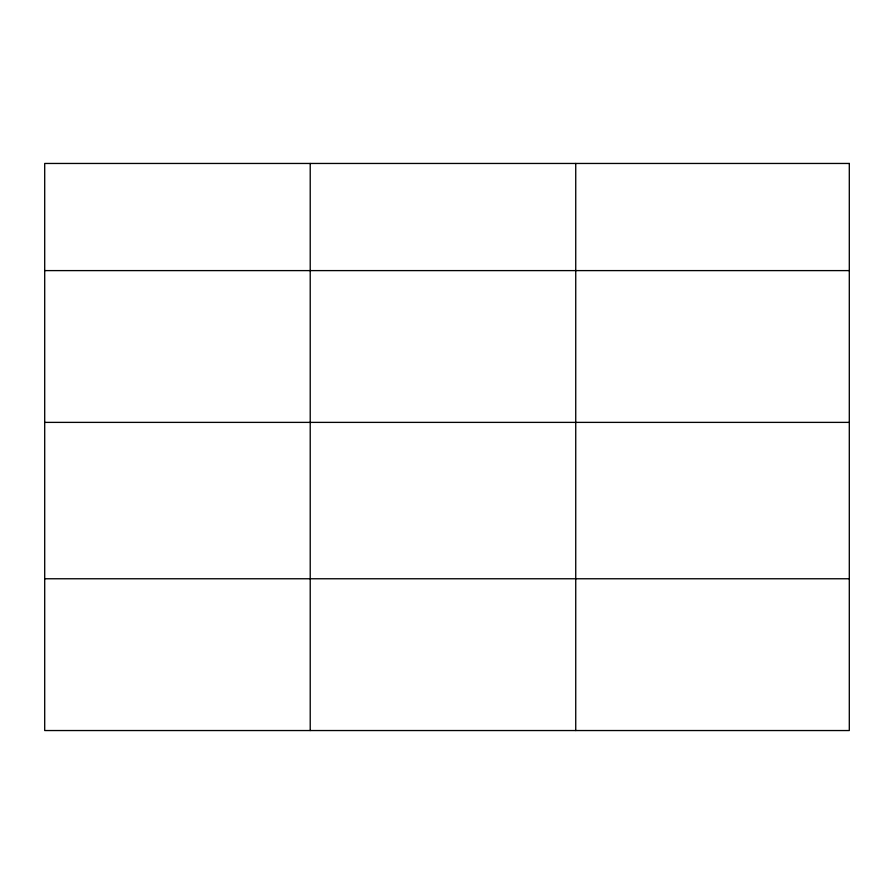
<?xml version="1.0" encoding="UTF-8"?>
<svg xmlns="http://www.w3.org/2000/svg" width="894" height="894" viewBox="0 0 894 894"><rect width="100%" height="100%" fill="white"/><g stroke="black" fill="none" stroke-linecap="round" stroke-linejoin="round"><path stroke-width="1.34" d="M44.7 270.603L849.3 270.603M44.7 422.381L849.3 422.381M44.7 578.764L849.3 578.764M575.736 163.457L575.736 730.543M310.218 163.457L310.218 730.543M849.3 163.457L44.7 163.457L44.7 730.543L849.3 730.543L849.3 163.457"/></g></svg>
